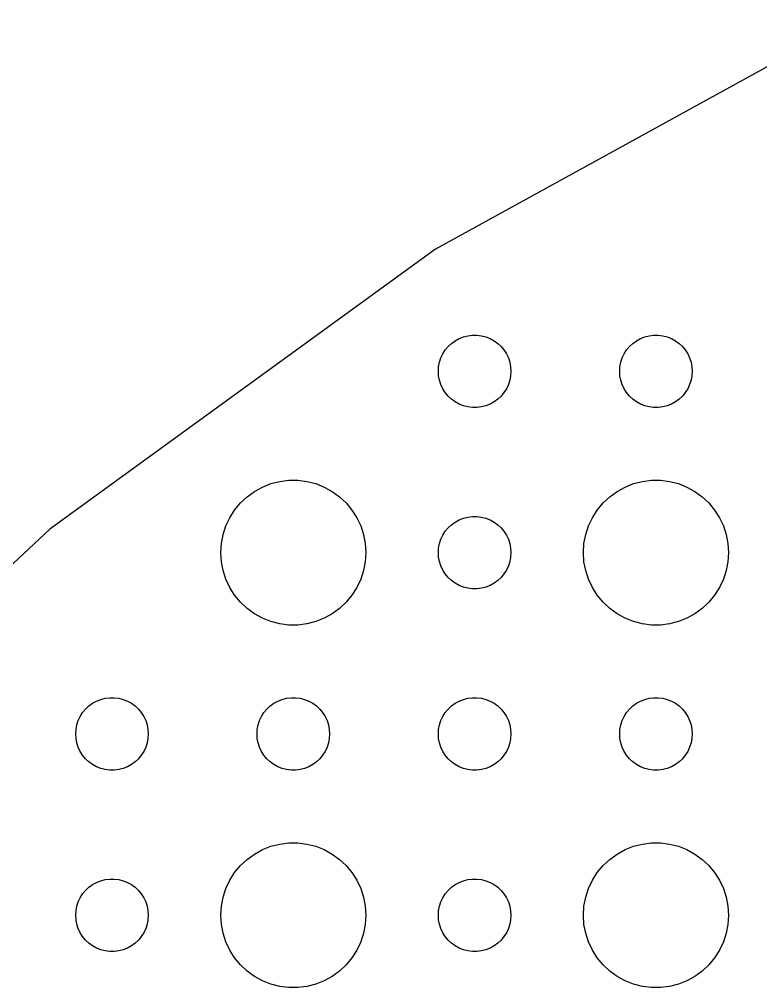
# Model space of a CAD drawing. Header units: metres. Extents: x -157 to 157, y -157 to 157.
# Drawn here: x -101.33 to -70.67, y 102.01 to 142.06 of the extents above; entities that cross this region are included whole.
import ezdxf

# ---------------------------------------------------------------- set-up
doc = ezdxf.new("R2010")
doc.units = ezdxf.units.M

msp = doc.modelspace()

# ---------------------------------------------------------------- linework, layer by layer
for p, q in [((-66.8474, 142.058), (-84.1248, 132.559)), ((-84.1248, 132.559), (-100.076, 120.971)), ((-82.9635, 128.927), (-82.7811, 128.973)), ((-82.7811, 128.973), (-82.5942, 128.997)), ((-82.5942, 128.997), (-82.4058, 128.997)), ((-82.4058, 128.997), (-82.2189, 128.973)), ((-82.2189, 128.973), (-82.0365, 128.927)), ((-75.4635, 128.927), (-75.2811, 128.973)), ((-75.2811, 128.973), (-75.0942, 128.997)), ((-75.0942, 128.997), (-74.9058, 128.997)), ((-74.9058, 128.997), (-74.7189, 128.973)), ((-74.7189, 128.973), (-74.5365, 128.927)), ((-83.5934, 128.527), (-83.4561, 128.656)), ((-83.4561, 128.656), (-83.3037, 128.766)), ((-83.3037, 128.766), (-83.1387, 128.857)), ((-83.1387, 128.857), (-82.9635, 128.927)), ((-82.0365, 128.927), (-81.8613, 128.857)), ((-81.8613, 128.857), (-81.6963, 128.766)), ((-81.6963, 128.766), (-81.5439, 128.656)), ((-81.5439, 128.656), (-81.4065, 128.527)), ((-76.0934, 128.527), (-75.9561, 128.656)), ((-75.9561, 128.656), (-75.8037, 128.766)), ((-75.8037, 128.766), (-75.6387, 128.857)), ((-75.6387, 128.857), (-75.4635, 128.927)), ((-74.5365, 128.927), (-74.3613, 128.857)), ((-74.3613, 128.857), (-74.1963, 128.766)), ((-74.1963, 128.766), (-74.0439, 128.656)), ((-74.0439, 128.656), (-73.9065, 128.527)), ((-83.8947, 128.052), (-83.8145, 128.223)), ((-83.8145, 128.223), (-83.7135, 128.382)), ((-83.7135, 128.382), (-83.5934, 128.527)), ((-81.4065, 128.527), (-81.2865, 128.382)), ((-81.2865, 128.382), (-81.1855, 128.223)), ((-81.1855, 128.223), (-81.1053, 128.052)), ((-76.3947, 128.052), (-76.3145, 128.223)), ((-76.3145, 128.223), (-76.2135, 128.382)), ((-76.2135, 128.382), (-76.0934, 128.527)), ((-73.9065, 128.527), (-73.7865, 128.382)), ((-73.7865, 128.382), (-73.6855, 128.223)), ((-73.6855, 128.223), (-73.6053, 128.052)), ((-83.9882, 127.688), (-83.9529, 127.873)), ((-83.9529, 127.873), (-83.8947, 128.052)), ((-81.1053, 128.052), (-81.0471, 127.873)), ((-81.0471, 127.873), (-81.0118, 127.688)), ((-76.4882, 127.688), (-76.4529, 127.873)), ((-76.4529, 127.873), (-76.3947, 128.052)), ((-73.6053, 128.052), (-73.5471, 127.873)), ((-73.5471, 127.873), (-73.5118, 127.688)), ((-84, 127.5), (-83.9882, 127.688)), ((-83.9882, 127.312), (-84, 127.5)), ((-81.0118, 127.688), (-81, 127.5)), ((-81, 127.5), (-81.0118, 127.312)), ((-76.5, 127.5), (-76.4882, 127.688)), ((-76.4882, 127.312), (-76.5, 127.5)), ((-73.5118, 127.688), (-73.5, 127.5)), ((-73.5, 127.5), (-73.5118, 127.312)), ((-83.9529, 127.127), (-83.9882, 127.312)), ((-83.8947, 126.948), (-83.9529, 127.127)), ((-81.0471, 127.127), (-81.1053, 126.948)), ((-81.0118, 127.312), (-81.0471, 127.127)), ((-76.4529, 127.127), (-76.4882, 127.312)), ((-76.3947, 126.948), (-76.4529, 127.127)), ((-73.5471, 127.127), (-73.6053, 126.948)), ((-73.5118, 127.312), (-73.5471, 127.127)), ((-83.8145, 126.777), (-83.8947, 126.948)), ((-83.7135, 126.618), (-83.8145, 126.777)), ((-83.5934, 126.473), (-83.7135, 126.618)), ((-81.2865, 126.618), (-81.4065, 126.473)), ((-81.1855, 126.777), (-81.2865, 126.618)), ((-81.1053, 126.948), (-81.1855, 126.777)), ((-76.3145, 126.777), (-76.3947, 126.948)), ((-76.2135, 126.618), (-76.3145, 126.777)), ((-76.0934, 126.473), (-76.2135, 126.618)), ((-73.7865, 126.618), (-73.9065, 126.473)), ((-73.6855, 126.777), (-73.7865, 126.618)), ((-73.6053, 126.948), (-73.6855, 126.777)), ((-83.4561, 126.344), (-83.5934, 126.473)), ((-83.3037, 126.234), (-83.4561, 126.344)), ((-83.1387, 126.143), (-83.3037, 126.234)), ((-81.6963, 126.234), (-81.8613, 126.143)), ((-81.5439, 126.344), (-81.6963, 126.234)), ((-81.4065, 126.473), (-81.5439, 126.344)), ((-75.9561, 126.344), (-76.0934, 126.473)), ((-75.8037, 126.234), (-75.9561, 126.344)), ((-75.6387, 126.143), (-75.8037, 126.234)), ((-74.1963, 126.234), (-74.3613, 126.143)), ((-74.0439, 126.344), (-74.1963, 126.234)), ((-73.9065, 126.473), (-74.0439, 126.344)), ((-82.9635, 126.073), (-83.1387, 126.143)), ((-82.7811, 126.027), (-82.9635, 126.073)), ((-82.5942, 126.003), (-82.7811, 126.027)), ((-82.4058, 126.003), (-82.5942, 126.003)), ((-82.2189, 126.027), (-82.4058, 126.003)), ((-82.0365, 126.073), (-82.2189, 126.027)), ((-81.8613, 126.143), (-82.0365, 126.073)), ((-75.4635, 126.073), (-75.6387, 126.143)), ((-75.2811, 126.027), (-75.4635, 126.073)), ((-75.0942, 126.003), (-75.2811, 126.027)), ((-74.9058, 126.003), (-75.0942, 126.003)), ((-74.7189, 126.027), (-74.9058, 126.003)), ((-74.5365, 126.073), (-74.7189, 126.027)), ((-74.3613, 126.143), (-74.5365, 126.073)), ((-90.5621, 122.947), (-90.1884, 122.994)), ((-90.1884, 122.994), (-89.8116, 122.994)), ((-89.8116, 122.994), (-89.4379, 122.947)), ((-75.5621, 122.947), (-75.1884, 122.994)), ((-75.1884, 122.994), (-74.8116, 122.994)), ((-74.8116, 122.994), (-74.4379, 122.947)), ((-91.6075, 122.533), (-91.2773, 122.714)), ((-91.2773, 122.714), (-90.927, 122.853)), ((-90.927, 122.853), (-90.5621, 122.947)), ((-89.4379, 122.947), (-89.073, 122.853)), ((-89.073, 122.853), (-88.7227, 122.714)), ((-88.7227, 122.714), (-88.3925, 122.533)), ((-76.6075, 122.533), (-76.2773, 122.714)), ((-76.2773, 122.714), (-75.927, 122.853)), ((-75.927, 122.853), (-75.5621, 122.947)), ((-74.4379, 122.947), (-74.073, 122.853)), ((-74.073, 122.853), (-73.7227, 122.714)), ((-73.7227, 122.714), (-73.3925, 122.533)), ((-92.1869, 122.054), (-91.9123, 122.312)), ((-91.9123, 122.312), (-91.6075, 122.533)), ((-88.3925, 122.533), (-88.0877, 122.312)), ((-88.0877, 122.312), (-87.8131, 122.054)), ((-77.1869, 122.054), (-76.9123, 122.312)), ((-76.9123, 122.312), (-76.6075, 122.533)), ((-73.3925, 122.533), (-73.0877, 122.312)), ((-73.0877, 122.312), (-72.8131, 122.054)), ((-92.6289, 121.445), (-92.427, 121.763)), ((-92.427, 121.763), (-92.1869, 122.054)), ((-87.8131, 122.054), (-87.573, 121.763)), ((-87.573, 121.763), (-87.3711, 121.445)), ((-77.6289, 121.445), (-77.427, 121.763)), ((-77.427, 121.763), (-77.1869, 122.054)), ((-72.8131, 122.054), (-72.573, 121.763)), ((-72.573, 121.763), (-72.3711, 121.445)), ((-92.7893, 121.104), (-92.6289, 121.445)), ((-87.3711, 121.445), (-87.2107, 121.104)), ((-83.1387, 121.357), (-82.9635, 121.427)), ((-82.9635, 121.427), (-82.7811, 121.473)), ((-82.7811, 121.473), (-82.5942, 121.497)), ((-82.5942, 121.497), (-82.4058, 121.497)), ((-82.4058, 121.497), (-82.2189, 121.473)), ((-82.2189, 121.473), (-82.0365, 121.427)), ((-82.0365, 121.427), (-81.8613, 121.357)), ((-77.7893, 121.104), (-77.6289, 121.445)), ((-72.3711, 121.445), (-72.2107, 121.104)), ((-100.076, 120.971), (-114.448, 107.474)), ((-92.9057, 120.746), (-92.7893, 121.104)), ((-87.2107, 121.104), (-87.0943, 120.746)), ((-83.7135, 120.882), (-83.5934, 121.027)), ((-83.5934, 121.027), (-83.4561, 121.156)), ((-83.4561, 121.156), (-83.3037, 121.266)), ((-83.3037, 121.266), (-83.1387, 121.357)), ((-81.8613, 121.357), (-81.6963, 121.266)), ((-81.6963, 121.266), (-81.5439, 121.156)), ((-81.5439, 121.156), (-81.4065, 121.027)), ((-81.4065, 121.027), (-81.2865, 120.882)), ((-77.9057, 120.746), (-77.7893, 121.104)), ((-72.2107, 121.104), (-72.0943, 120.746)), ((-92.9763, 120.376), (-92.9057, 120.746)), ((-87.0943, 120.746), (-87.0237, 120.376)), ((-83.8947, 120.552), (-83.8145, 120.723)), ((-83.8145, 120.723), (-83.7135, 120.882)), ((-81.2865, 120.882), (-81.1855, 120.723)), ((-81.1855, 120.723), (-81.1053, 120.552)), ((-77.9763, 120.376), (-77.9057, 120.746)), ((-72.0943, 120.746), (-72.0237, 120.376)), ((-93, 120), (-92.9763, 120.376)), ((-87.0237, 120.376), (-87, 120)), ((-84, 120), (-83.9882, 120.188)), ((-83.9882, 120.188), (-83.9529, 120.373)), ((-83.9529, 120.373), (-83.8947, 120.552)), ((-81.1053, 120.552), (-81.0471, 120.373)), ((-81.0471, 120.373), (-81.0118, 120.188)), ((-81.0118, 120.188), (-81, 120)), ((-78, 120), (-77.9763, 120.376)), ((-72.0237, 120.376), (-72, 120)), ((-92.9763, 119.624), (-93, 120)), ((-87, 120), (-87.0237, 119.624)), ((-83.9882, 119.812), (-84, 120)), ((-83.9529, 119.627), (-83.9882, 119.812)), ((-81.0118, 119.812), (-81.0471, 119.627)), ((-81, 120), (-81.0118, 119.812)), ((-77.9763, 119.624), (-78, 120)), ((-72, 120), (-72.0237, 119.624)), ((-92.9057, 119.254), (-92.9763, 119.624)), ((-87.0237, 119.624), (-87.0943, 119.254)), ((-83.8947, 119.448), (-83.9529, 119.627)), ((-83.8145, 119.277), (-83.8947, 119.448)), ((-81.1053, 119.448), (-81.1855, 119.277)), ((-81.0471, 119.627), (-81.1053, 119.448)), ((-77.9057, 119.254), (-77.9763, 119.624)), ((-72.0237, 119.624), (-72.0943, 119.254)), ((-92.7893, 118.896), (-92.9057, 119.254)), ((-87.0943, 119.254), (-87.2107, 118.896)), ((-83.7135, 119.118), (-83.8145, 119.277)), ((-83.5934, 118.973), (-83.7135, 119.118)), ((-83.4561, 118.844), (-83.5934, 118.973)), ((-81.4065, 118.973), (-81.5439, 118.844)), ((-81.2865, 119.118), (-81.4065, 118.973)), ((-81.1855, 119.277), (-81.2865, 119.118)), ((-77.7893, 118.896), (-77.9057, 119.254)), ((-72.0943, 119.254), (-72.2107, 118.896)), ((-92.6289, 118.555), (-92.7893, 118.896)), ((-92.427, 118.237), (-92.6289, 118.555)), ((-87.3711, 118.555), (-87.573, 118.237)), ((-87.2107, 118.896), (-87.3711, 118.555)), ((-83.3037, 118.734), (-83.4561, 118.844)), ((-83.1387, 118.643), (-83.3037, 118.734)), ((-82.9635, 118.573), (-83.1387, 118.643)), ((-82.7811, 118.527), (-82.9635, 118.573)), ((-82.0365, 118.573), (-82.2189, 118.527)), ((-81.8613, 118.643), (-82.0365, 118.573)), ((-81.6963, 118.734), (-81.8613, 118.643)), ((-81.5439, 118.844), (-81.6963, 118.734)), ((-77.6289, 118.555), (-77.7893, 118.896)), ((-77.427, 118.237), (-77.6289, 118.555)), ((-72.3711, 118.555), (-72.573, 118.237)), ((-72.2107, 118.896), (-72.3711, 118.555)), ((-92.1869, 117.946), (-92.427, 118.237)), ((-87.573, 118.237), (-87.8131, 117.946)), ((-82.5942, 118.503), (-82.7811, 118.527)), ((-82.4058, 118.503), (-82.5942, 118.503)), ((-82.2189, 118.527), (-82.4058, 118.503)), ((-77.1869, 117.946), (-77.427, 118.237)), ((-72.573, 118.237), (-72.8131, 117.946)), ((-91.9123, 117.688), (-92.1869, 117.946)), ((-87.8131, 117.946), (-88.0877, 117.688)), ((-76.9123, 117.688), (-77.1869, 117.946)), ((-72.8131, 117.946), (-73.0877, 117.688)), ((-91.6075, 117.467), (-91.9123, 117.688)), ((-91.2773, 117.286), (-91.6075, 117.467)), ((-88.3925, 117.467), (-88.7227, 117.286)), ((-88.0877, 117.688), (-88.3925, 117.467)), ((-76.6075, 117.467), (-76.9123, 117.688)), ((-76.2773, 117.286), (-76.6075, 117.467)), ((-73.3925, 117.467), (-73.7227, 117.286)), ((-73.0877, 117.688), (-73.3925, 117.467)), ((-90.927, 117.147), (-91.2773, 117.286)), ((-90.5621, 117.053), (-90.927, 117.147)), ((-90.1884, 117.006), (-90.5621, 117.053)), ((-89.8116, 117.006), (-90.1884, 117.006)), ((-89.4379, 117.053), (-89.8116, 117.006)), ((-89.073, 117.147), (-89.4379, 117.053)), ((-88.7227, 117.286), (-89.073, 117.147)), ((-75.927, 117.147), (-76.2773, 117.286)), ((-75.5621, 117.053), (-75.927, 117.147)), ((-75.1884, 117.006), (-75.5621, 117.053)), ((-74.8116, 117.006), (-75.1884, 117.006)), ((-74.4379, 117.053), (-74.8116, 117.006)), ((-74.073, 117.147), (-74.4379, 117.053)), ((-73.7227, 117.286), (-74.073, 117.147)), ((-98.4561, 113.656), (-98.3037, 113.766)), ((-98.3037, 113.766), (-98.1387, 113.857)), ((-98.1387, 113.857), (-97.9635, 113.927)), ((-97.9635, 113.927), (-97.7811, 113.973)), ((-97.7811, 113.973), (-97.5942, 113.997)), ((-97.5942, 113.997), (-97.4058, 113.997)), ((-97.4058, 113.997), (-97.2189, 113.973)), ((-97.2189, 113.973), (-97.0365, 113.927)), ((-97.0365, 113.927), (-96.8613, 113.857)), ((-96.8613, 113.857), (-96.6963, 113.766)), ((-96.6963, 113.766), (-96.5439, 113.656)), ((-90.9561, 113.656), (-90.8037, 113.766)), ((-90.8037, 113.766), (-90.6387, 113.857)), ((-90.6387, 113.857), (-90.4635, 113.927)), ((-90.4635, 113.927), (-90.2811, 113.973)), ((-90.2811, 113.973), (-90.0942, 113.997)), ((-90.0942, 113.997), (-89.9058, 113.997)), ((-89.9058, 113.997), (-89.7189, 113.973)), ((-89.7189, 113.973), (-89.5365, 113.927)), ((-89.5365, 113.927), (-89.3613, 113.857)), ((-89.3613, 113.857), (-89.1963, 113.766)), ((-89.1963, 113.766), (-89.0439, 113.656)), ((-83.4561, 113.656), (-83.3037, 113.766)), ((-83.3037, 113.766), (-83.1387, 113.857)), ((-83.1387, 113.857), (-82.9635, 113.927)), ((-82.9635, 113.927), (-82.7811, 113.973)), ((-82.7811, 113.973), (-82.5942, 113.997)), ((-82.5942, 113.997), (-82.4058, 113.997)), ((-82.4058, 113.997), (-82.2189, 113.973)), ((-82.2189, 113.973), (-82.0365, 113.927)), ((-82.0365, 113.927), (-81.8613, 113.857)), ((-81.8613, 113.857), (-81.6963, 113.766)), ((-81.6963, 113.766), (-81.5439, 113.656)), ((-75.9561, 113.656), (-75.8037, 113.766)), ((-75.8037, 113.766), (-75.6387, 113.857)), ((-75.6387, 113.857), (-75.4635, 113.927)), ((-75.4635, 113.927), (-75.2811, 113.973)), ((-75.2811, 113.973), (-75.0942, 113.997)), ((-75.0942, 113.997), (-74.9058, 113.997)), ((-74.9058, 113.997), (-74.7189, 113.973)), ((-74.7189, 113.973), (-74.5365, 113.927)), ((-74.5365, 113.927), (-74.3613, 113.857)), ((-74.3613, 113.857), (-74.1963, 113.766)), ((-74.1963, 113.766), (-74.0439, 113.656)), ((-98.8145, 113.223), (-98.7135, 113.382)), ((-98.7135, 113.382), (-98.5934, 113.527)), ((-98.5934, 113.527), (-98.4561, 113.656)), ((-96.5439, 113.656), (-96.4065, 113.527)), ((-96.4065, 113.527), (-96.2865, 113.382)), ((-96.2865, 113.382), (-96.1855, 113.223)), ((-91.3145, 113.223), (-91.2135, 113.382)), ((-91.2135, 113.382), (-91.0934, 113.527)), ((-91.0934, 113.527), (-90.9561, 113.656)), ((-89.0439, 113.656), (-88.9065, 113.527)), ((-88.9065, 113.527), (-88.7865, 113.382)), ((-88.7865, 113.382), (-88.6855, 113.223)), ((-83.8145, 113.223), (-83.7135, 113.382)), ((-83.7135, 113.382), (-83.5934, 113.527)), ((-83.5934, 113.527), (-83.4561, 113.656)), ((-81.5439, 113.656), (-81.4065, 113.527)), ((-81.4065, 113.527), (-81.2865, 113.382)), ((-81.2865, 113.382), (-81.1855, 113.223)), ((-76.3145, 113.223), (-76.2135, 113.382)), ((-76.2135, 113.382), (-76.0934, 113.527)), ((-76.0934, 113.527), (-75.9561, 113.656)), ((-74.0439, 113.656), (-73.9065, 113.527)), ((-73.9065, 113.527), (-73.7865, 113.382)), ((-73.7865, 113.382), (-73.6855, 113.223)), ((-98.9529, 112.873), (-98.8947, 113.052)), ((-98.8947, 113.052), (-98.8145, 113.223)), ((-96.1855, 113.223), (-96.1053, 113.052)), ((-96.1053, 113.052), (-96.0471, 112.873)), ((-91.4529, 112.873), (-91.3947, 113.052)), ((-91.3947, 113.052), (-91.3145, 113.223)), ((-88.6855, 113.223), (-88.6053, 113.052)), ((-88.6053, 113.052), (-88.5471, 112.873)), ((-83.9529, 112.873), (-83.8947, 113.052)), ((-83.8947, 113.052), (-83.8145, 113.223)), ((-81.1855, 113.223), (-81.1053, 113.052)), ((-81.1053, 113.052), (-81.0471, 112.873)), ((-76.4529, 112.873), (-76.3947, 113.052)), ((-76.3947, 113.052), (-76.3145, 113.223)), ((-73.6855, 113.223), (-73.6053, 113.052)), ((-73.6053, 113.052), (-73.5471, 112.873)), ((-99, 112.5), (-98.9882, 112.688)), ((-98.9882, 112.688), (-98.9529, 112.873)), ((-96.0471, 112.873), (-96.0118, 112.688)), ((-96.0118, 112.688), (-96, 112.5)), ((-91.5, 112.5), (-91.4882, 112.688)), ((-91.4882, 112.688), (-91.4529, 112.873)), ((-88.5471, 112.873), (-88.5118, 112.688)), ((-88.5118, 112.688), (-88.5, 112.5)), ((-84, 112.5), (-83.9882, 112.688)), ((-83.9882, 112.688), (-83.9529, 112.873)), ((-81.0471, 112.873), (-81.0118, 112.688)), ((-81.0118, 112.688), (-81, 112.5)), ((-76.5, 112.5), (-76.4882, 112.688)), ((-76.4882, 112.688), (-76.4529, 112.873)), ((-73.5471, 112.873), (-73.5118, 112.688)), ((-73.5118, 112.688), (-73.5, 112.5)), ((-98.9882, 112.312), (-99, 112.5)), ((-98.9529, 112.127), (-98.9882, 112.312)), ((-96.0118, 112.312), (-96.0471, 112.127)), ((-96, 112.5), (-96.0118, 112.312)), ((-91.4882, 112.312), (-91.5, 112.5)), ((-91.4529, 112.127), (-91.4882, 112.312)), ((-88.5118, 112.312), (-88.5471, 112.127)), ((-88.5, 112.5), (-88.5118, 112.312)), ((-83.9882, 112.312), (-84, 112.5)), ((-83.9529, 112.127), (-83.9882, 112.312)), ((-81.0118, 112.312), (-81.0471, 112.127)), ((-81, 112.5), (-81.0118, 112.312)), ((-76.4882, 112.312), (-76.5, 112.5)), ((-76.4529, 112.127), (-76.4882, 112.312)), ((-73.5118, 112.312), (-73.5471, 112.127)), ((-73.5, 112.5), (-73.5118, 112.312)), ((-98.8947, 111.948), (-98.9529, 112.127)), ((-98.8145, 111.777), (-98.8947, 111.948)), ((-98.7135, 111.618), (-98.8145, 111.777)), ((-96.1855, 111.777), (-96.2865, 111.618)), ((-96.1053, 111.948), (-96.1855, 111.777)), ((-96.0471, 112.127), (-96.1053, 111.948)), ((-91.3947, 111.948), (-91.4529, 112.127)), ((-91.3145, 111.777), (-91.3947, 111.948)), ((-91.2135, 111.618), (-91.3145, 111.777)), ((-88.6855, 111.777), (-88.7865, 111.618)), ((-88.6053, 111.948), (-88.6855, 111.777)), ((-88.5471, 112.127), (-88.6053, 111.948)), ((-83.8947, 111.948), (-83.9529, 112.127)), ((-83.8145, 111.777), (-83.8947, 111.948)), ((-83.7135, 111.618), (-83.8145, 111.777)), ((-81.1855, 111.777), (-81.2865, 111.618)), ((-81.1053, 111.948), (-81.1855, 111.777)), ((-81.0471, 112.127), (-81.1053, 111.948)), ((-76.3947, 111.948), (-76.4529, 112.127)), ((-76.3145, 111.777), (-76.3947, 111.948)), ((-76.2135, 111.618), (-76.3145, 111.777)), ((-73.6855, 111.777), (-73.7865, 111.618)), ((-73.6053, 111.948), (-73.6855, 111.777)), ((-73.5471, 112.127), (-73.6053, 111.948)), ((-98.5934, 111.473), (-98.7135, 111.618)), ((-98.4561, 111.344), (-98.5934, 111.473)), ((-96.4065, 111.473), (-96.5439, 111.344)), ((-96.2865, 111.618), (-96.4065, 111.473)), ((-91.0934, 111.473), (-91.2135, 111.618)), ((-90.9561, 111.344), (-91.0934, 111.473)), ((-88.9065, 111.473), (-89.0439, 111.344)), ((-88.7865, 111.618), (-88.9065, 111.473)), ((-83.5934, 111.473), (-83.7135, 111.618)), ((-83.4561, 111.344), (-83.5934, 111.473)), ((-81.4065, 111.473), (-81.5439, 111.344)), ((-81.2865, 111.618), (-81.4065, 111.473)), ((-76.0934, 111.473), (-76.2135, 111.618)), ((-75.9561, 111.344), (-76.0934, 111.473)), ((-73.9065, 111.473), (-74.0439, 111.344)), ((-73.7865, 111.618), (-73.9065, 111.473)), ((-98.3037, 111.234), (-98.4561, 111.344)), ((-98.1387, 111.143), (-98.3037, 111.234)), ((-97.9635, 111.073), (-98.1387, 111.143)), ((-97.7811, 111.027), (-97.9635, 111.073)), ((-97.5942, 111.003), (-97.7811, 111.027)), ((-97.4058, 111.003), (-97.5942, 111.003)), ((-97.2189, 111.027), (-97.4058, 111.003)), ((-97.0365, 111.073), (-97.2189, 111.027)), ((-96.8613, 111.143), (-97.0365, 111.073)), ((-96.6963, 111.234), (-96.8613, 111.143)), ((-96.5439, 111.344), (-96.6963, 111.234)), ((-90.8037, 111.234), (-90.9561, 111.344)), ((-90.6387, 111.143), (-90.8037, 111.234)), ((-90.4635, 111.073), (-90.6387, 111.143)), ((-90.2811, 111.027), (-90.4635, 111.073)), ((-90.0942, 111.003), (-90.2811, 111.027)), ((-89.9058, 111.003), (-90.0942, 111.003)), ((-89.7189, 111.027), (-89.9058, 111.003)), ((-89.5365, 111.073), (-89.7189, 111.027)), ((-89.3613, 111.143), (-89.5365, 111.073)), ((-89.1963, 111.234), (-89.3613, 111.143)), ((-89.0439, 111.344), (-89.1963, 111.234)), ((-83.3037, 111.234), (-83.4561, 111.344)), ((-83.1387, 111.143), (-83.3037, 111.234)), ((-82.9635, 111.073), (-83.1387, 111.143)), ((-82.7811, 111.027), (-82.9635, 111.073)), ((-82.5942, 111.003), (-82.7811, 111.027)), ((-82.4058, 111.003), (-82.5942, 111.003)), ((-82.2189, 111.027), (-82.4058, 111.003)), ((-82.0365, 111.073), (-82.2189, 111.027)), ((-81.8613, 111.143), (-82.0365, 111.073)), ((-81.6963, 111.234), (-81.8613, 111.143)), ((-81.5439, 111.344), (-81.6963, 111.234)), ((-75.8037, 111.234), (-75.9561, 111.344)), ((-75.6387, 111.143), (-75.8037, 111.234)), ((-75.4635, 111.073), (-75.6387, 111.143)), ((-75.2811, 111.027), (-75.4635, 111.073)), ((-75.0942, 111.003), (-75.2811, 111.027)), ((-74.9058, 111.003), (-75.0942, 111.003)), ((-74.7189, 111.027), (-74.9058, 111.003)), ((-74.5365, 111.073), (-74.7189, 111.027)), ((-74.3613, 111.143), (-74.5365, 111.073)), ((-74.1963, 111.234), (-74.3613, 111.143)), ((-74.0439, 111.344), (-74.1963, 111.234)), ((-91.2773, 107.714), (-90.927, 107.853)), ((-90.927, 107.853), (-90.5621, 107.947)), ((-90.5621, 107.947), (-90.1884, 107.994)), ((-90.1884, 107.994), (-89.8116, 107.994)), ((-89.8116, 107.994), (-89.4379, 107.947)), ((-89.4379, 107.947), (-89.073, 107.853)), ((-89.073, 107.853), (-88.7227, 107.714)), ((-76.2773, 107.714), (-75.927, 107.853)), ((-75.927, 107.853), (-75.5621, 107.947)), ((-75.5621, 107.947), (-75.1884, 107.994)), ((-75.1884, 107.994), (-74.8116, 107.994)), ((-74.8116, 107.994), (-74.4379, 107.947)), ((-74.4379, 107.947), (-74.073, 107.853)), ((-74.073, 107.853), (-73.7227, 107.714)), ((-91.9123, 107.312), (-91.6075, 107.533)), ((-91.6075, 107.533), (-91.2773, 107.714)), ((-88.7227, 107.714), (-88.3925, 107.533)), ((-88.3925, 107.533), (-88.0877, 107.312)), ((-76.9123, 107.312), (-76.6075, 107.533)), ((-76.6075, 107.533), (-76.2773, 107.714)), ((-73.7227, 107.714), (-73.3925, 107.533)), ((-73.3925, 107.533), (-73.0877, 107.312)), ((-92.427, 106.763), (-92.1869, 107.054)), ((-92.1869, 107.054), (-91.9123, 107.312)), ((-88.0877, 107.312), (-87.8131, 107.054)), ((-87.8131, 107.054), (-87.573, 106.763)), ((-77.427, 106.763), (-77.1869, 107.054)), ((-77.1869, 107.054), (-76.9123, 107.312)), ((-73.0877, 107.312), (-72.8131, 107.054)), ((-72.8131, 107.054), (-72.573, 106.763)), ((-92.6289, 106.445), (-92.427, 106.763)), ((-87.573, 106.763), (-87.3711, 106.445)), ((-77.6289, 106.445), (-77.427, 106.763)), ((-72.573, 106.763), (-72.3711, 106.445)), ((-98.5934, 106.027), (-98.4561, 106.156)), ((-98.4561, 106.156), (-98.3037, 106.266)), ((-98.3037, 106.266), (-98.1387, 106.357)), ((-98.1387, 106.357), (-97.9635, 106.427)), ((-97.9635, 106.427), (-97.7811, 106.473)), ((-97.7811, 106.473), (-97.5942, 106.497)), ((-97.5942, 106.497), (-97.4058, 106.497)), ((-97.4058, 106.497), (-97.2189, 106.473)), ((-97.2189, 106.473), (-97.0365, 106.427)), ((-97.0365, 106.427), (-96.8613, 106.357)), ((-96.8613, 106.357), (-96.6963, 106.266)), ((-96.6963, 106.266), (-96.5439, 106.156)), ((-96.5439, 106.156), (-96.4065, 106.027)), ((-92.7893, 106.104), (-92.6289, 106.445)), ((-87.3711, 106.445), (-87.2107, 106.104)), ((-83.5934, 106.027), (-83.4561, 106.156)), ((-83.4561, 106.156), (-83.3037, 106.266)), ((-83.3037, 106.266), (-83.1387, 106.357)), ((-83.1387, 106.357), (-82.9635, 106.427)), ((-82.9635, 106.427), (-82.7811, 106.473)), ((-82.7811, 106.473), (-82.5942, 106.497)), ((-82.5942, 106.497), (-82.4058, 106.497)), ((-82.4058, 106.497), (-82.2189, 106.473)), ((-82.2189, 106.473), (-82.0365, 106.427)), ((-82.0365, 106.427), (-81.8613, 106.357)), ((-81.8613, 106.357), (-81.6963, 106.266)), ((-81.6963, 106.266), (-81.5439, 106.156)), ((-81.5439, 106.156), (-81.4065, 106.027)), ((-77.7893, 106.104), (-77.6289, 106.445)), ((-72.3711, 106.445), (-72.2107, 106.104)), ((-98.8145, 105.723), (-98.7135, 105.882)), ((-98.7135, 105.882), (-98.5934, 106.027)), ((-96.4065, 106.027), (-96.2865, 105.882)), ((-96.2865, 105.882), (-96.1855, 105.723)), ((-92.9763, 105.376), (-92.9057, 105.746)), ((-92.9057, 105.746), (-92.7893, 106.104)), ((-87.2107, 106.104), (-87.0943, 105.746)), ((-87.0943, 105.746), (-87.0237, 105.376)), ((-83.8145, 105.723), (-83.7135, 105.882)), ((-83.7135, 105.882), (-83.5934, 106.027)), ((-81.4065, 106.027), (-81.2865, 105.882)), ((-81.2865, 105.882), (-81.1855, 105.723)), ((-77.9763, 105.376), (-77.9057, 105.746)), ((-77.9057, 105.746), (-77.7893, 106.104)), ((-72.2107, 106.104), (-72.0943, 105.746)), ((-72.0943, 105.746), (-72.0237, 105.376)), ((-98.9882, 105.188), (-98.9529, 105.373)), ((-98.9529, 105.373), (-98.8947, 105.552)), ((-98.8947, 105.552), (-98.8145, 105.723)), ((-96.1855, 105.723), (-96.1053, 105.552)), ((-96.1053, 105.552), (-96.0471, 105.373)), ((-96.0471, 105.373), (-96.0118, 105.188)), ((-93, 105), (-92.9763, 105.376)), ((-87.0237, 105.376), (-87, 105)), ((-83.9882, 105.188), (-83.9529, 105.373)), ((-83.9529, 105.373), (-83.8947, 105.552)), ((-83.8947, 105.552), (-83.8145, 105.723)), ((-81.1855, 105.723), (-81.1053, 105.552)), ((-81.1053, 105.552), (-81.0471, 105.373)), ((-81.0471, 105.373), (-81.0118, 105.188)), ((-78, 105), (-77.9763, 105.376)), ((-72.0237, 105.376), (-72, 105)), ((-99, 105), (-98.9882, 105.188)), ((-98.9882, 104.812), (-99, 105)), ((-96.0118, 105.188), (-96, 105)), ((-96, 105), (-96.0118, 104.812)), ((-92.9763, 104.624), (-93, 105)), ((-87, 105), (-87.0237, 104.624)), ((-84, 105), (-83.9882, 105.188)), ((-83.9882, 104.812), (-84, 105)), ((-81.0118, 105.188), (-81, 105)), ((-81, 105), (-81.0118, 104.812)), ((-77.9763, 104.624), (-78, 105)), ((-72, 105), (-72.0237, 104.624)), ((-98.9529, 104.627), (-98.9882, 104.812)), ((-98.8947, 104.448), (-98.9529, 104.627)), ((-96.0471, 104.627), (-96.1053, 104.448)), ((-96.0118, 104.812), (-96.0471, 104.627)), ((-92.9057, 104.254), (-92.9763, 104.624)), ((-87.0237, 104.624), (-87.0943, 104.254)), ((-83.9529, 104.627), (-83.9882, 104.812)), ((-83.8947, 104.448), (-83.9529, 104.627)), ((-81.0471, 104.627), (-81.1053, 104.448)), ((-81.0118, 104.812), (-81.0471, 104.627)), ((-77.9057, 104.254), (-77.9763, 104.624)), ((-72.0237, 104.624), (-72.0943, 104.254)), ((-98.8145, 104.277), (-98.8947, 104.448)), ((-98.7135, 104.118), (-98.8145, 104.277)), ((-96.1855, 104.277), (-96.2865, 104.118)), ((-96.1053, 104.448), (-96.1855, 104.277)), ((-92.7893, 103.896), (-92.9057, 104.254)), ((-87.0943, 104.254), (-87.2107, 103.896)), ((-83.8145, 104.277), (-83.8947, 104.448)), ((-83.7135, 104.118), (-83.8145, 104.277)), ((-81.1855, 104.277), (-81.2865, 104.118)), ((-81.1053, 104.448), (-81.1855, 104.277)), ((-77.7893, 103.896), (-77.9057, 104.254)), ((-72.0943, 104.254), (-72.2107, 103.896)), ((-98.5934, 103.973), (-98.7135, 104.118)), ((-98.4561, 103.844), (-98.5934, 103.973)), ((-98.3037, 103.734), (-98.4561, 103.844)), ((-96.5439, 103.844), (-96.6963, 103.734)), ((-96.4065, 103.973), (-96.5439, 103.844)), ((-96.2865, 104.118), (-96.4065, 103.973)), ((-92.6289, 103.555), (-92.7893, 103.896)), ((-87.2107, 103.896), (-87.3711, 103.555)), ((-83.5934, 103.973), (-83.7135, 104.118)), ((-83.4561, 103.844), (-83.5934, 103.973)), ((-83.3037, 103.734), (-83.4561, 103.844)), ((-81.5439, 103.844), (-81.6963, 103.734)), ((-81.4065, 103.973), (-81.5439, 103.844)), ((-81.2865, 104.118), (-81.4065, 103.973)), ((-77.6289, 103.555), (-77.7893, 103.896)), ((-72.2107, 103.896), (-72.3711, 103.555)), ((-98.1387, 103.643), (-98.3037, 103.734)), ((-97.9635, 103.573), (-98.1387, 103.643)), ((-97.7811, 103.527), (-97.9635, 103.573)), ((-97.5942, 103.503), (-97.7811, 103.527)), ((-97.4058, 103.503), (-97.5942, 103.503)), ((-97.2189, 103.527), (-97.4058, 103.503)), ((-97.0365, 103.573), (-97.2189, 103.527)), ((-96.8613, 103.643), (-97.0365, 103.573)), ((-96.6963, 103.734), (-96.8613, 103.643)), ((-92.427, 103.237), (-92.6289, 103.555)), ((-87.3711, 103.555), (-87.573, 103.237)), ((-83.1387, 103.643), (-83.3037, 103.734)), ((-82.9635, 103.573), (-83.1387, 103.643)), ((-82.7811, 103.527), (-82.9635, 103.573)), ((-82.5942, 103.503), (-82.7811, 103.527)), ((-82.4058, 103.503), (-82.5942, 103.503)), ((-82.2189, 103.527), (-82.4058, 103.503)), ((-82.0365, 103.573), (-82.2189, 103.527)), ((-81.8613, 103.643), (-82.0365, 103.573)), ((-81.6963, 103.734), (-81.8613, 103.643)), ((-77.427, 103.237), (-77.6289, 103.555)), ((-72.3711, 103.555), (-72.573, 103.237)), ((-92.1869, 102.946), (-92.427, 103.237)), ((-91.9123, 102.688), (-92.1869, 102.946)), ((-87.8131, 102.946), (-88.0877, 102.688)), ((-87.573, 103.237), (-87.8131, 102.946)), ((-77.1869, 102.946), (-77.427, 103.237)), ((-76.9123, 102.688), (-77.1869, 102.946)), ((-72.8131, 102.946), (-73.0877, 102.688)), ((-72.573, 103.237), (-72.8131, 102.946)), ((-91.6075, 102.467), (-91.9123, 102.688)), ((-88.0877, 102.688), (-88.3925, 102.467)), ((-76.6075, 102.467), (-76.9123, 102.688)), ((-73.0877, 102.688), (-73.3925, 102.467)), ((-91.2773, 102.286), (-91.6075, 102.467)), ((-90.927, 102.147), (-91.2773, 102.286)), ((-90.5621, 102.053), (-90.927, 102.147)), ((-89.073, 102.147), (-89.4379, 102.053)), ((-88.7227, 102.286), (-89.073, 102.147)), ((-88.3925, 102.467), (-88.7227, 102.286)), ((-76.2773, 102.286), (-76.6075, 102.467)), ((-75.927, 102.147), (-76.2773, 102.286)), ((-75.5621, 102.053), (-75.927, 102.147)), ((-74.073, 102.147), (-74.4379, 102.053)), ((-73.7227, 102.286), (-74.073, 102.147)), ((-73.3925, 102.467), (-73.7227, 102.286)), ((-90.1884, 102.006), (-90.5621, 102.053)), ((-89.8116, 102.006), (-90.1884, 102.006)), ((-89.4379, 102.053), (-89.8116, 102.006)), ((-75.1884, 102.006), (-75.5621, 102.053)), ((-74.8116, 102.006), (-75.1884, 102.006)), ((-74.4379, 102.053), (-74.8116, 102.006))]:
    msp.add_line(p, q)

doc.saveas('drawing.dxf')
